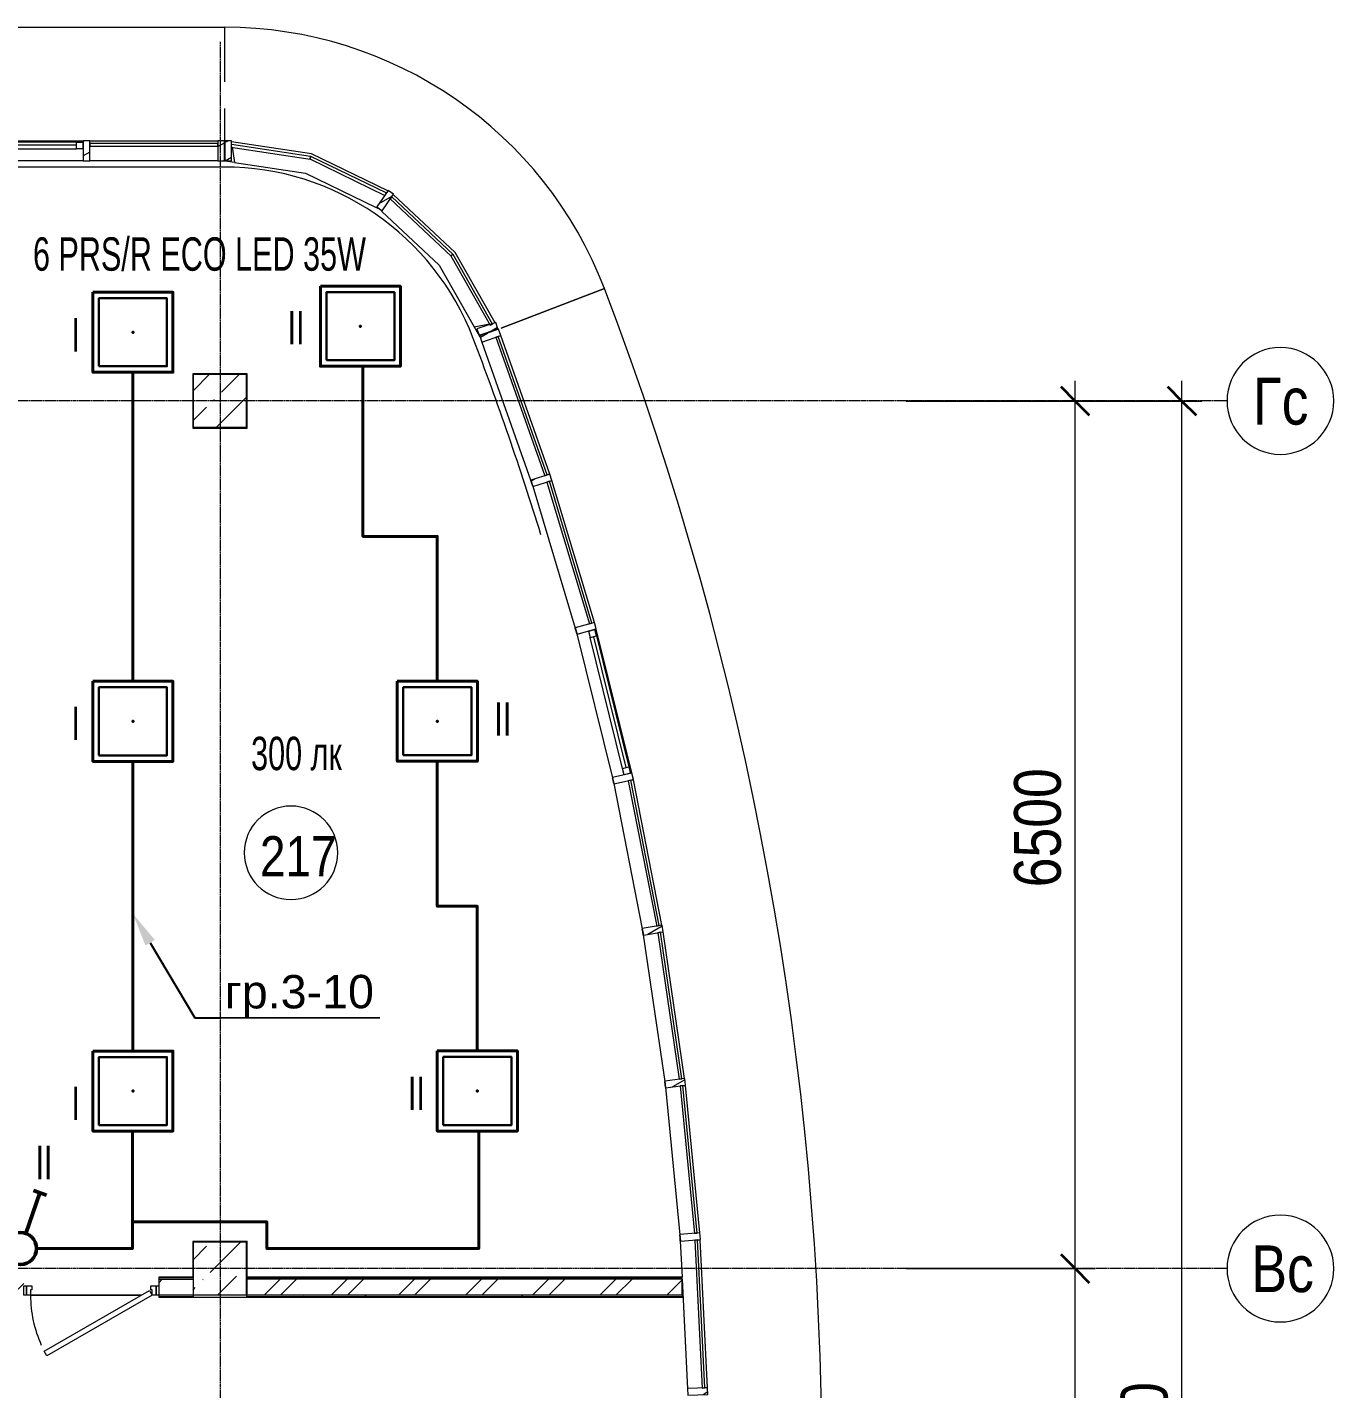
# Model space of a CAD drawing. Header units: metres. Extents: x 19799 to 227756, y -64119 to 286334.
# Drawn here: x 86018 to 95808, y -48186 to -37986 of the extents above; entities that cross this region are included whole.
import ezdxf
from ezdxf import colors
from ezdxf.entities.mleader import LeaderData, LeaderLine
from ezdxf.math import Vec2, Vec3

# ---------------------------------------------------------------- set-up
doc = ezdxf.new("R2010")
doc.units = ezdxf.units.M
doc.linetypes.add('ADSK_Линия сетки', pattern=[21, 12, -3, 3, -3])
for name, color, linetype, lineweight in [('A-ANNO-DIMS', 7, 'Continuous', 9), ('A-ANNO-DIMS-100', 7, 'Continuous', 9), ('A-AREA-IDEN', 7, 'Continuous', 9), ('A-DETL-MBND', 7, 'Continuous', 5), ('A-DOOR', 7, 'Continuous', 5), ('A-DOOR-FRAM', 7, 'Continuous', 13), ('A-FLOR', 7, 'Continuous', 5), ('A-GLAZ', 7, 'Continuous', 5), ('A-GLAZ-CURT', 7, 'Continuous', 5), ('A-GLAZ-CWMG', 7, 'Continuous', 5), ('A-WALL', 7, 'Continuous', 5), ('A-WALL-PATT', 7, 'Continuous', 18), ('nadpisi', 84, 'Continuous', 13), ('S-COLS', 7, 'Continuous', 5), ('S-GRID', 7, 'Continuous', 9), ('S-GRID-IDEN', 7, 'Continuous', 9), ('раб осв', 7, 'Continuous', 40), ('ЭЛ', 250, 'Continuous', 50), ('ЭЛ.освещ.', 150, 'Continuous', 50), ('ЭЛ.сети', 5, 'Continuous', 100)]:
    doc.layers.add(name, color=color, linetype=linetype, lineweight=lineweight)
doc.styles.add('Arial', font='ARIALN.TTF', dxfattribs={"width": 0.8, "height": 2.5})
doc.styles.add('GOST Common_I', font='ARIALN.TTF', dxfattribs={"height": 350})
doc.styles.add('GOST Common_I_1', font='ARIALN.TTF', dxfattribs={"height": 300})
doc.styles.add('ISOPEUR', font='ARIALN.TTF')
doc.dimstyles.new('ADSK_Основной_3_5', dxfattribs={"dimscale": 304.8, "dimtxt": 352.000249, "dimasz": 0.695866, "dimexe": 0.492126, "dimexo": 0.984252, "dimgap": 0, "dimtad": 1, "dimdec": 3, "dimrnd": 0.001, "dimdsep": 46, "dimtxsty": 'GOST Common_I', "dimblk1": 'OBLIQUE', "dimblk2": 'OBLIQUE', "dimsah": 1, "dimcen": 0.09, "dimdle": 0.492126, "dimazin": 0, "dimtfac": 1, "dimtdec": 4, "dimtix": 1, "dimtmove": 0, "dimatfit": 3, "dimfxl": 1, "dimtvp": 1, "dimtolj": 1, "dimtzin": 0, "dimarcsym": 2})
pattern_1 = [(45, (0, 0), (84.19025, 308.69666), [396.875, -79.375, 3.353, -76.022])]
pattern_2 = [(45, (0, 0), (-251.4472, 251.4472), []), (45, (0, 381), (-251.4472, 251.4472), [])]
pattern_3 = [(0, (0, 0), (812.8, 203.2), [33.528, -576.072, 33.528, -576.072, -3251.2]), (0, (0, 0), (812.8, 203.2), [-1219.2, 33.528, -1185.672, 33.528, -576.072, -1422.4]), (0, (0, 0), (812.8, 203.2), [-3048, 33.528, -372.872, 33.528, -982.472]), (120, (304.8, 101.6), (-582.37636, 602.30545), [33.528, -576.072, 33.528, -576.072, -3251.2]), (120, (304.8, 101.6), (-582.37636, 602.30545), [-1219.2, 33.528, -1185.672, 33.528, -576.072, -1422.4]), (120, (304.8, 101.6), (-582.37636, 602.30545), [-3048, 33.528, -372.872, 33.528, -982.472]), (240, (406.4, 508), (-230.42364, -805.50545), [33.528, -576.072, 33.528, -576.072, -3251.2]), (240, (406.4, 508), (-230.42364, -805.50545), [-1219.2, 33.528, -1185.672, 33.528, -576.072, -1422.4]), (240, (406.4, 508), (-230.42364, -805.50545), [-3048, 33.528, -372.872, 33.528, -982.472])]

# ---------------------------------------------------------------- blocks, each defined once
blk = doc.blocks.new('КДП АПК - КР_rvt-1-2 этаж')
at = {"layer": 'S-COLS', "lineweight": 5}
h = blk.add_hatch(dxfattribs=at)
h.set_pattern_fill('FP_137', color=256, style=0, pattern_type=2)
h.set_pattern_definition(pattern_1)
h.paths.add_polyline_path([(87641, -40346), (87663, -40346), (87663, -39946), (87263, -39946), (87263, -40346)], flags=0)
h = blk.add_hatch(dxfattribs=at)
h.set_pattern_fill('FP_137', color=256, style=0, pattern_type=2)
h.set_pattern_definition(pattern_1)
h.paths.add_polyline_path([(87641, -46846), (87663, -46846), (87663, -46446), (87263, -46446), (87263, -46846)], flags=0)
at = {"layer": 'A-FLOR', "lineweight": 5}
blk.add_line((87496, -38396), (67912, -38396), dxfattribs=at)
for centre, radius, start, end in [((87496, -40396), 2000, 20.9935, 90), ((67173, -48146), 23750, 17.1271, 20.8845)]:
    blk.add_arc(centre, radius, start, end, dxfattribs=at)
at = {"layer": 'S-COLS', "lineweight": 5}
for p, q in [((87663, -39946), (87263, -39946)), ((87263, -39946), (87263, -40346)), ((87663, -40346), (87663, -39946)), ((87263, -40346), (87663, -40346)), ((87663, -46446), (87263, -46446)), ((87263, -46446), (87263, -46846)), ((87663, -46846), (87663, -46446)), ((87263, -46846), (87663, -46846))]:
    blk.add_line(p, q, dxfattribs=at)
blk = doc.blocks.new('AC_Дверь_Однопольная_ДеревяннаяВнутренняя_ГОСТ6629-88 - ДГ 21-10-1263266-2 этаж')
at = {"layer": 'A-DOOR', "lineweight": 13}
for p, q in [((-455, 60), (333, 515)), ((333, 515), (353, 480)), ((353, 480), (-435, 25)), ((-435, 25), (-455, 60))]:
    blk.add_line(p, q, dxfattribs=at)
at = {"layer": 'A-DOOR', "lineweight": 18}
for p, q in [((-505, 60), (-485, 60)), ((-505, -10), (-505, 60)), ((-485, 60), (-485, -10)), ((485, 60), (505, 60)), ((485, -10), (485, 60)), ((505, 60), (505, -10)), ((-485, -10), (-505, -10)), ((505, -10), (485, -10))]:
    blk.add_line(p, q, dxfattribs=at)
at = {"layer": 'A-DOOR'}
blk.add_arc((-455, 60), 910, 0, 24.2635, dxfattribs=at)
at = {"layer": 'A-DOOR-FRAM'}
for p, q in [((-485, 60), (-455, 60)), ((-485, -10), (-485, 60)), ((-455, 60), (-455, 20)), ((-455, 20), (-445, 20)), ((-445, 20), (-445, -10)), ((445, 20), (455, 20)), ((445, -10), (445, 20)), ((455, 60), (485, 60)), ((455, 20), (455, 60)), ((485, 60), (485, -10)), ((-445, -10), (-485, -10)), ((485, -10), (445, -10))]:
    blk.add_line(p, q, dxfattribs=at)
blk = doc.blocks.new('Прямоугольный импост - 50 x 150мм 2-1634171-2 этаж')
at = {"layer": 'A-GLAZ-CWMG'}
h = blk.add_hatch(dxfattribs=at)
h.set_pattern_fill('FP_93', color=256, style=0, pattern_type=2)
h.set_pattern_definition([(218.626, (92335.21, -25302.51), (74.9081, -93.74847), [])])
h.paths.add_polyline_path([(-71, 112), (-49, -36), (1, -28), (-22, 120)], flags=0)
at = {"layer": 'A-GLAZ-CWMG', "lineweight": 18}
for p, q in [((-22, 120), (-71, 112)), ((-71, 112), (-49, -36)), ((1, -28), (-22, 120)), ((-49, -36), (1, -28))]:
    blk.add_line(p, q, dxfattribs=at)
blk = doc.blocks.new('Системная панель - С остеклением-1634172-2 этаж')
at = {"layer": 'A-GLAZ-CURT', "lineweight": 13}
for p, q in [((300, 10), (-300, 10)), ((-300, 10), (-300, -10)), ((300, -10), (300, 10)), ((-300, -10), (300, -10))]:
    blk.add_line(p, q, dxfattribs=at)
blk = doc.blocks.new('Прямоугольный импост - 50 x 150мм 3-1634173-2 этаж')
at = {"layer": 'A-GLAZ-CWMG'}
h = blk.add_hatch(dxfattribs=at)
h.set_pattern_fill('FP_94', color=256, style=0, pattern_type=2)
h.set_pattern_definition([(269.616, (-79238.61, 57931.76), (119.9973, -0.80424), [])])
h.paths.add_polyline_path([(-29, 120), (0, -27), (-49, -37), (-78, 110)], flags=0)
at = {"layer": 'A-GLAZ-CWMG', "lineweight": 18}
for p, q in [((-78, 110), (-29, 120)), ((-49, -37), (-78, 110)), ((-29, 120), (0, -27)), ((0, -27), (-49, -37))]:
    blk.add_line(p, q, dxfattribs=at)
blk = doc.blocks.new('Прямоугольный импост - 50 x 150мм-1635685-2 этаж')
at = {"layer": 'A-DETL-MBND'}
for p, q in [((88148, -38934), (87549, -38843)), ((87549, -38862), (87550, -38864)), ((87553, -38884), (87570, -38998)), ((87570, -38998), (88103, -39079))]:
    blk.add_line(p, q, dxfattribs=at)
blk = doc.blocks.new('Системная панель - С остеклением-1634116-2 этаж')
at = {"layer": 'A-GLAZ-CURT', "lineweight": 13}
for p, q in [((550, 10), (-550, 10)), ((-550, 10), (-550, -10)), ((550, -10), (550, 10)), ((-550, -10), (550, -10))]:
    blk.add_line(p, q, dxfattribs=at)
blk = doc.blocks.new('Системная панель - С остеклением-1634117-2 этаж')
at = {"layer": 'A-GLAZ-CURT', "lineweight": 13}
for p, q in [((555, 10), (-555, 10)), ((-555, 10), (-555, -10)), ((555, -10), (555, 10)), ((-555, -10), (555, -10))]:
    blk.add_line(p, q, dxfattribs=at)
blk = doc.blocks.new('M_Тент витража777 - M_Тент витража одинарное справо-2393011-2 этаж')
at = {"layer": 'A-GLAZ', "lineweight": 13}
for p, q in [((-505, 20), (-555, 20)), ((-555, 20), (-555, -30)), ((-555, -30), (-555, 20)), ((-505, -30), (-505, 20)), ((505, -30), (505, 20)), ((505, 20), (555, 20)), ((555, 20), (555, -30)), ((555, 20), (555, -30)), ((-555, -30), (-505, -30)), ((-505, -5), (505, -5)), ((555, -30), (505, -30))]:
    blk.add_line(p, q, dxfattribs=at)
at = {"layer": 'A-GLAZ'}
for p, q in [((-505, 20), (505, 20)), ((505, -30), (-505, -30))]:
    blk.add_line(p, q, dxfattribs=at)
blk = doc.blocks.new('Прямоугольный импост - 50 x 150мм-V79-2 этаж')
at = {"layer": 'A-GLAZ-CWMG'}
h = blk.add_hatch(dxfattribs=at)
h.set_pattern_fill('FP_99', color=256, style=0, pattern_type=2)
h.set_pattern_definition([(252.51, (-62177.94, 78930.66), (114.45233, -36.06472), [])])
h.paths.add_polyline_path([(25, 120), (25, -30), (-25, -30), (-25, 120)], flags=0)
at = {"layer": 'A-GLAZ-CWMG', "lineweight": 18}
for p, q in [((-25, -30), (-25, 120)), ((-25, 120), (25, 120)), ((25, 120), (25, -30)), ((25, -30), (-25, -30))]:
    blk.add_line(p, q, dxfattribs=at)
blk = doc.blocks.new('Прямоугольный импост - 50 x 150мм-V80-2 этаж')
at = {"layer": 'A-GLAZ-CWMG', "lineweight": 18}
for p, q in [((-25, -30), (-25, 120)), ((-25, 120), (25, 120)), ((25, 120), (25, -30)), ((25, -30), (-25, -30))]:
    blk.add_line(p, q, dxfattribs=at)
blk = doc.blocks.new('Прямоугольный импост - 50 x 150мм-V81-2 этаж')
at = {"layer": 'A-GLAZ-CWMG'}
h = blk.add_hatch(dxfattribs=at)
h.set_pattern_fill('FP_100', color=256, style=0, pattern_type=2)
h.set_pattern_definition([(258.07, (-67215.29, 72647.55), (117.4081, -24.80598), [])])
h.paths.add_polyline_path([(25, 120), (25, -30), (-25, -30), (-25, 120)], flags=0)
at = {"layer": 'A-GLAZ-CWMG', "lineweight": 18}
for p, q in [((-25, -30), (-25, 120)), ((-25, 120), (25, 120)), ((25, 120), (25, -30)), ((25, -30), (-25, -30))]:
    blk.add_line(p, q, dxfattribs=at)
blk = doc.blocks.new('Прямоугольный импост - 50 x 150мм-V85-2 этаж')
at = {"layer": 'A-GLAZ-CWMG'}
h = blk.add_hatch(dxfattribs=at)
h.set_pattern_fill('FP_104', color=256, style=0, pattern_type=2)
h.set_pattern_definition([(249.73, (-59436.69, 81881.62), (112.56846, -41.57334), [])])
h.paths.add_polyline_path([(25, 120), (25, -30), (-25, -30), (-25, 120)], flags=0)
at = {"layer": 'A-GLAZ-CWMG', "lineweight": 18}
for p, q in [((-25, -30), (-25, 120)), ((-25, 120), (25, 120)), ((25, 120), (25, -30)), ((25, -30), (-25, -30))]:
    blk.add_line(p, q, dxfattribs=at)
blk = doc.blocks.new('Прямоугольный импост - 50 x 150мм-V86-2 этаж')
at = {"layer": 'A-GLAZ-CWMG'}
h = blk.add_hatch(dxfattribs=at)
h.set_pattern_fill('FP_105', color=256, style=0, pattern_type=2)
h.set_pattern_definition([(246.95, (-56555.54, 84696.15), (110.41962, -46.98411), [])])
h.paths.add_polyline_path([(25, 120), (25, -30), (-25, -30), (-25, 120)], flags=0)
at = {"layer": 'A-GLAZ-CWMG', "lineweight": 18}
for p, q in [((-25, -30), (-25, 120)), ((-25, 120), (25, 120)), ((25, 120), (25, -30)), ((25, -30), (-25, -30))]:
    blk.add_line(p, q, dxfattribs=at)
blk = doc.blocks.new('Прямоугольный импост - 50 x 150мм-V88-2 этаж')
at = {"layer": 'A-GLAZ-CWMG'}
h = blk.add_hatch(dxfattribs=at)
h.set_pattern_fill('FP_107', color=256, style=0, pattern_type=2)
h.set_pattern_definition([(244.17, (-53541.27, 87367.63), (108.01089, -52.2843), [])])
h.paths.add_polyline_path([(25, 120), (25, -30), (-25, -30), (-25, 120)], flags=0)
at = {"layer": 'A-GLAZ-CWMG', "lineweight": 18}
for p, q in [((-25, -30), (-25, 120)), ((-25, 120), (25, 120)), ((25, 120), (25, -30)), ((25, -30), (-25, -30))]:
    blk.add_line(p, q, dxfattribs=at)
blk = doc.blocks.new('Прямоугольный импост - 50 x 150мм-V91-2 этаж')
at = {"layer": 'A-GLAZ-CWMG'}
h = blk.add_hatch(dxfattribs=at)
h.set_pattern_fill('FP_110', color=256, style=0, pattern_type=2)
h.set_pattern_definition([(241.39, (-50400.97, 89889.78), (105.34793, -57.46141), [])])
h.paths.add_polyline_path([(25, 120), (25, -30), (-25, -30), (-25, 120)], flags=0)
at = {"layer": 'A-GLAZ-CWMG', "lineweight": 18}
for p, q in [((-25, -30), (-25, 120)), ((-25, 120), (25, 120)), ((25, 120), (25, -30)), ((25, -30), (-25, -30))]:
    blk.add_line(p, q, dxfattribs=at)
blk = doc.blocks.new('Прямоугольный импост - 50 x 150мм-1634120-2 этаж')
at = {"layer": 'A-GLAZ-CWMG'}
h = blk.add_hatch(dxfattribs=at)
h.set_pattern_fill('FP_111', color=256, style=0, pattern_type=2)
h.set_pattern_definition([(280.522, (67804.3, 70974.81), (117.98218, 21.91357), [])])
h.paths.add_polyline_path([(-50, 120), (-50, -30), (0, -30), (0, 120)], flags=0)
at = {"layer": 'A-GLAZ-CWMG', "lineweight": 18}
for p, q in [((0, 120), (-50, 120)), ((-50, 120), (-50, -30)), ((0, -30), (0, 120)), ((-50, -30), (0, -30))]:
    blk.add_line(p, q, dxfattribs=at)
blk = doc.blocks.new('Прямоугольный импост - 50 x 150мм-V93-2 этаж')
at = {"layer": 'A-DETL-MBND'}
for p, q in [((90911, -47077), (90924, -47351)), ((91041, -47071), (91061, -47070)), ((91115, -48179), (91061, -47070)), ((90925, -47366), (90965, -48186)), ((91115, -48179), (91095, -48180))]:
    blk.add_line(p, q, dxfattribs=at)
blk = doc.blocks.new('Прямоугольный импост - 50 x 150мм-V92-2 этаж')
at = {"layer": 'A-DETL-MBND'}
for p, q in [((90908, -50538), (90800, -51643)), ((90950, -51658), (91057, -50553)), ((91037, -50551), (91057, -50553)), ((90950, -51658), (90930, -51656))]:
    blk.add_line(p, q, dxfattribs=at)
blk = doc.blocks.new('Прямоугольный импост - 50 x 150мм-V94-2 этаж')
at = {"layer": 'A-DETL-MBND'}
for p, q in [((90403, -53962), (90136, -55040)), ((90282, -55076), (90548, -53998)), ((90520, -53991), (90548, -53998)), ((90282, -55076), (90253, -55069))]:
    blk.add_line(p, q, dxfattribs=at)
blk = doc.blocks.new('Прямоугольный импост - 50 x 150мм-1635695-2 этаж')
at = {"layer": 'A-DETL-MBND'}
for p, q in [((89425, -40346), (89792, -41383)), ((89933, -41333), (89566, -40296)), ((89933, -41333), (89914, -41339))]:
    blk.add_line(p, q, dxfattribs=at)
blk = doc.blocks.new('Системная панель - С остеклением-1634174-2 этаж')
at = {"layer": 'A-GLAZ-CURT', "lineweight": 13}
for p, q in [((313, 10), (-313, 10)), ((-313, 10), (-313, -10)), ((313, -10), (313, 10)), ((-313, -10), (313, -10))]:
    blk.add_line(p, q, dxfattribs=at)
blk = doc.blocks.new('Прямоугольный импост - 50 x 150мм-1635686-2 этаж')
at = {"layer": 'A-DETL-MBND'}
for p, q in [((89224, -39674), (88760, -39240)), ((88677, -39360), (88674, -39365)), ((88674, -39365), (89105, -39768))]:
    blk.add_line(p, q, dxfattribs=at)
blk = doc.blocks.new('Прямоугольный импост - 50 x 150мм-1635687-2 этаж')
at = {"layer": 'A-DETL-MBND'}
for p, q in [((88719, -39211), (88148, -38934)), ((88103, -39079), (88633, -39336)), ((88633, -39336), (88636, -39332))]:
    blk.add_line(p, q, dxfattribs=at)
blk = doc.blocks.new('Системная панель - С остеклением-1634175-2 этаж')
at = {"layer": 'A-GLAZ-CURT', "lineweight": 13}
for p, q in [((300, 10), (-300, 10)), ((-300, 10), (-300, -10)), ((300, -10), (300, 10)), ((-300, -10), (300, -10))]:
    blk.add_line(p, q, dxfattribs=at)
blk = doc.blocks.new('Прямоугольный импост - 50 x 150мм-1635688-2 этаж')
at = {"layer": 'A-DETL-MBND'}
for p, q in [((89523, -40200), (89224, -39674)), ((89105, -39768), (89367, -40229)), ((89367, -40229), (89482, -40209)), ((89503, -40206), (89508, -40205))]:
    blk.add_line(p, q, dxfattribs=at)
blk = doc.blocks.new('Прямоугольный импост - 50 x 150мм-V96-2 этаж')
at = {"layer": 'A-GLAZ-CWMG'}
h = blk.add_hatch(dxfattribs=at)
h.set_pattern_fill('FP_113', color=256, style=0, pattern_type=2)
h.set_pattern_definition([(295.495, (-95348.73, 17918.47), (108.31474, 51.65188), [])])
h.paths.add_polyline_path([(25, 120), (25, -30), (-25, -30), (-25, 120), (17, 120)], flags=0)
at = {"layer": 'A-GLAZ-CWMG', "lineweight": 18}
for p, q in [((-25, -30), (-25, 120)), ((-25, 120), (25, 120)), ((25, 120), (25, -30)), ((25, -30), (-25, -30))]:
    blk.add_line(p, q, dxfattribs=at)
blk = doc.blocks.new('Системная панель - С остеклением-1634304-2 этаж')
at = {"layer": 'A-GLAZ-CURT', "lineweight": 13}
for p, q in [((479, 10), (-479, 10)), ((-479, 10), (-479, -10)), ((479, -10), (479, 10)), ((-479, -10), (479, -10))]:
    blk.add_line(p, q, dxfattribs=at)
blk = doc.blocks.new('M_Тент витража777 - M_Тент витража одинарное справо-2658546-2 этаж')
at = {"layer": 'A-GLAZ', "lineweight": 13}
for p, q in [((-575, -20), (-575, 30)), ((-575, 30), (-525, 30)), ((-575, 30), (-575, -20)), ((-525, 30), (-525, -20)), ((-525, 4.6), (525, 4.6)), ((525, 30), (525, -20)), ((575, 30), (525, 30)), ((575, -20), (575, 30)), ((575, -20), (575, 30)), ((-525, -20), (-575, -20)), ((525, -20), (575, -20))]:
    blk.add_line(p, q, dxfattribs=at)
at = {"layer": 'A-GLAZ'}
for p, q in [((525, 30), (-525, 30)), ((-525, -20), (525, -20))]:
    blk.add_line(p, q, dxfattribs=at)
blk = doc.blocks.new('Прямоугольный импост - 50 x 150мм-V107-2 этаж')
at = {"layer": 'A-GLAZ-CWMG'}
h = blk.add_hatch(dxfattribs=at)
h.set_pattern_fill('FP_128', color=256, style=0, pattern_type=2)
h.set_pattern_definition([(150, (86462.65, 38865.64), (-60, -103.92305), [])])
h.paths.add_polyline_path([(25, -120), (-25, -120), (-25, 30), (25, 30)], flags=0)
at = {"layer": 'A-GLAZ-CWMG', "lineweight": 18}
for p, q in [((-25, 30), (25, 30)), ((-25, -120), (-25, 30)), ((25, 30), (25, -120)), ((25, -120), (-25, -120))]:
    blk.add_line(p, q, dxfattribs=at)
blk = doc.blocks.new('Прямоугольный импост - 50 x 150мм-1633940-2 этаж')
at = {"layer": 'A-GLAZ-CWMG'}
h = blk.add_hatch(dxfattribs=at)
h.set_pattern_fill('FP_129', color=256, style=0, pattern_type=2)
h.set_pattern_definition([(30, (-87495.54, 38865.64), (-60, 103.92305), [])])
h.paths.add_polyline_path([(0, -120), (0, 30), (-50, 30), (-50, -120)], flags=0)
at = {"layer": 'A-GLAZ-CWMG', "lineweight": 18}
for p, q in [((-50, 30), (-50, -120)), ((0, 30), (-50, 30)), ((0, -120), (0, 30)), ((-50, -120), (0, -120))]:
    blk.add_line(p, q, dxfattribs=at)
blk = doc.blocks.new('Прямоугольный импост - 50 x 150мм-1006687-2 этаж')
at = {"layer": 'A-DETL-MBND'}
for p, q in [((86488, -38836), (87446, -38836)), ((87446, -38986), (86488, -38986))]:
    blk.add_line(p, q, dxfattribs=at)
blk = doc.blocks.new('Прямоугольный импост - 50 x 150мм-V108-2 этаж')
at = {"layer": 'A-DETL-MBND'}
for p, q in [((74488, -38836), (75638, -38836)), ((75638, -38986), (74488, -38986))]:
    blk.add_line(p, q, dxfattribs=at)
blk = doc.blocks.new('Ось сетки - D8-1256827-2 этаж')
at = {"layer": 'S-GRID-IDEN'}
for start, end in [(360, 180), (180, 360)]:
    blk.add_arc((0, 0), 4, start, end, dxfattribs=at)
blk = doc.blocks.new('DIMBLOCK11-2 этаж')
at = {"layer": 'A-ANNO-DIMS-100', "lineweight": 35, "transparency": 16777216}
for p, q in [((94670, -40786), (94564, -40680)), ((94670, -40786), (94776, -40892)), ((94670, -56786), (94564, -56680)), ((94670, -56786), (94776, -56892))]:
    blk.add_line(p, q, dxfattribs=at)
at = {"layer": 'A-ANNO-DIMS-100', "transparency": 16777216}
for p, q in [((94670, -56936), (94670, -40636)), ((92604, -40786), (94820, -40786)), ((94670, -40786), (92604, -40786)), ((92604, -56786), (94820, -56786)), ((94670, -56786), (92604, -56786))]:
    blk.add_line(p, q, dxfattribs=at)
at = {"layer": 'A-ANNO-DIMS-100', "color": 0, "transparency": 16777216, "insert": (94212, -49251), "char_height": 350, "width": 1116.86, "attachment_point": 1, "rotation": 90, "line_spacing_factor": 1.022761, "style": 'GOST Common_I'}
blk.add_mtext('16000', dxfattribs=at)
blk = doc.blocks.new('_Oblique')
at = {"color": 0, "linetype": 'ByBlock', "lineweight": -2}
blk.add_line((-0.5, -0.5), (0.5, 0.5), dxfattribs=at)
blk = doc.blocks.new('DIMBLOCK13-2 этаж')
at = {"layer": 'A-ANNO-DIMS-100', "lineweight": 35, "transparency": 16777216}
for p, q in [((93870, -47286), (93764, -47180)), ((93870, -47286), (93976, -47392)), ((93870, -50286), (93764, -50180)), ((93870, -50286), (93976, -50392))]:
    blk.add_line(p, q, dxfattribs=at)
at = {"layer": 'A-ANNO-DIMS-100', "transparency": 16777216}
for p, q in [((92604, -47286), (94020, -47286)), ((93870, -47286), (92604, -47286)), ((93870, -50286), (93870, -47286)), ((92604, -50286), (94020, -50286)), ((93870, -50286), (92604, -50286))]:
    blk.add_line(p, q, dxfattribs=at)
at = {"layer": 'A-ANNO-DIMS-100', "color": 0, "transparency": 16777216, "insert": (93412, -49179), "char_height": 350, "width": 945.03, "attachment_point": 1, "rotation": 90, "line_spacing_factor": 1.022761, "style": 'GOST Common_I'}
blk.add_mtext('3000', dxfattribs=at)
blk = doc.blocks.new('DIMBLOCK14-2 этаж')
at = {"layer": 'A-ANNO-DIMS-100', "lineweight": 35, "transparency": 16777216}
for p, q in [((93870, -40786), (93764, -40680)), ((93870, -40786), (93976, -40892)), ((93870, -47286), (93764, -47180)), ((93870, -47286), (93976, -47392))]:
    blk.add_line(p, q, dxfattribs=at)
at = {"layer": 'A-ANNO-DIMS-100', "transparency": 16777216}
for p, q in [((93870, -47286), (93870, -40636)), ((92604, -40786), (94020, -40786)), ((93870, -40786), (92604, -40786)), ((92604, -47286), (94020, -47286)), ((93870, -47286), (92604, -47286))]:
    blk.add_line(p, q, dxfattribs=at)
at = {"layer": 'A-ANNO-DIMS-100', "color": 0, "transparency": 16777216, "insert": (93412, -44429), "char_height": 350, "width": 945.03, "attachment_point": 1, "rotation": 90, "line_spacing_factor": 1.022761, "style": 'GOST Common_I'}
blk.add_mtext('6500', dxfattribs=at)
blk = doc.blocks.new('выкл. 2 клав. скрыт.')
at = {"layer": 'ЭЛ.освещ.', "color": 0, "ltscale": 100}
for p, q in [((2902361, 2044099), (2902327, 2044197)), ((2902039, 2044042), (2902344, 2044148)), ((2902039, 2043963), (2902344, 2043857)), ((2902361, 2043907), (2902327, 2043809))]:
    blk.add_line(p, q, dxfattribs=at)
blk.add_circle((2901926, 2044002), 120, dxfattribs=at)
blk = doc.blocks.new('ARS.R UNI LED')
at = {"color": 5, "lineweight": 30, "ltscale": 100}
blk.add_lwpolyline([(2913223, 2072749), (2913733, 2072749), (2913733, 2073259), (2913223, 2073259)], close=True, dxfattribs=at)
at = {"color": 0, "lineweight": 40, "ltscale": 100}
blk.add_point((2913478, 2073004), dxfattribs=at)
at = {"layer": 'ЭЛ', "color": 5, "lineweight": 40, "ltscale": 10}
blk.add_lwpolyline([(2913178, 2073304), (2913778, 2073304), (2913778, 2072704), (2913178, 2072704)], close=True, dxfattribs=at)
blk = doc.blocks.new('ПСС_Марка_помещения - Имя_2_5мм-224473-2 этаж')
at = {"layer": 'A-AREA-IDEN'}
for start, end in [(360, 180), (180, 360)]:
    blk.add_arc((-0.07, 0.04), 3.5, start, end, dxfattribs=at)

msp = doc.modelspace()

# ---------------------------------------------------------------- hatches: boundary and pattern name
at = {"layer": 'A-WALL-PATT', "lineweight": 5}
h = msp.add_hatch(dxfattribs=at)
h.set_pattern_fill('FP_40', color=256, style=0, pattern_type=2)
h.set_pattern_definition(pattern_3)
h.paths.add_polyline_path([(87665.6532, -40988.6443), (87665.6532, -40985.6443), (87262.6532, -40985.6443), (87262.6532, -40988.6443)], flags=0)
h = msp.add_hatch(dxfattribs=at)
h.set_pattern_fill('FP_40', color=256, style=0, pattern_type=2)
h.set_pattern_definition(pattern_3)
h.paths.add_polyline_path([(87259.6532, -47353.6443), (87262.6532, -47353.6443), (87262.6532, -47085.6443), (87259.6532, -47085.6443), (87259.6532, -47350.6443)], flags=0)
h = msp.add_hatch(dxfattribs=at)
h.set_pattern_fill('FP_40', color=256, style=0, pattern_type=2)
h.set_pattern_definition(pattern_3)
h.paths.add_polyline_path([(87665.6532, -47350.6443), (87665.6532, -47082.6443), (87662.6532, -47082.6443), (87662.6532, -47350.6443)], flags=0)
h = msp.add_hatch(dxfattribs=at)
h.set_pattern_fill('FP_1', color=256, style=0, pattern_type=2)
h.set_pattern_definition(pattern_2)
h.paths.add_polyline_path([(85582.0137, -47485.6443), (85992.6532, -47485.6443), (85992.6532, -47365.6443), (84262.6532, -47365.6443), (84262.6532, -47485.6443), (84552.3072, -47485.6443)], flags=0)
h.paths.add_polyline_path([(87262.6532, -47485.6443), (87262.6532, -47365.6443), (87002.6532, -47365.6443), (87002.6532, -47485.6443)], flags=0)
h = msp.add_hatch(dxfattribs=at)
h.set_pattern_fill('FP_40', color=256, style=0, pattern_type=2)
h.set_pattern_definition(pattern_3)
h.paths.add_polyline_path([(87262.6532, -47365.6443), (87262.6532, -47353.6443), (87002.6532, -47353.6443), (87002.6532, -47365.6443), (87259.6532, -47365.6443)], flags=0)
h.paths.add_polyline_path([(85582.0137, -47365.6443), (85992.6532, -47365.6443), (85992.6532, -47353.6443), (84722.6532, -47353.6443), (84722.6532, -47365.6443)], flags=0)
h = msp.add_hatch(dxfattribs=at)
h.set_pattern_fill('FP_40', color=256, style=0, pattern_type=2)
h.set_pattern_definition(pattern_3)
h.paths.add_polyline_path([(87662.6532, -47365.6443), (90925.158, -47365.6443), (90925.158, -47353.6443), (87662.6532, -47353.6443)], flags=0)
h = msp.add_hatch(dxfattribs=at)
h.set_pattern_fill('FP_1', color=256, style=0, pattern_type=2)
h.set_pattern_definition(pattern_2)
h.paths.add_polyline_path([(90730.5462, -47485.6443), (90925.158, -47485.6443), (90925.158, -47365.6443), (87662.6532, -47365.6443), (87662.6532, -47485.6443), (88671.1332, -47485.6443)], flags=0)
h = msp.add_hatch(dxfattribs=at)
h.set_pattern_fill('FP_40', color=256, style=0, pattern_type=2)
h.set_pattern_definition(pattern_3)
h.paths.add_polyline_path([(90930.9836, -47497.6443), (90930.9836, -47485.6443), (87662.6663, -47485.6443), (87662.6663, -47497.6443), (90730.5462, -47497.6443)], flags=0)
h = msp.add_hatch(dxfattribs=at)
h.set_pattern_fill('FP_40', color=256, style=0, pattern_type=2)
h.set_pattern_definition(pattern_3)
h.paths.add_polyline_path([(87662.6663, -47500.6443), (90930.9836, -47500.6443), (90930.9836, -47497.6443), (87662.6663, -47497.6443)], flags=0)

# ---------------------------------------------------------------- linework, layer by layer
at = {"layer": 'A-DETL-MBND'}
for p, q in [((67840.3603, -37985.6443), (87495.5434, -37985.6443)), ((87495.5434, -37985.6443), (87495.5434, -38395.6443)), ((87495.5434, -38595.6443), (87495.5434, -38835.6677)), ((87499.276, -38885.6476), (87495.5434, -38885.6443)), ((89568.3034, -40240.4837), (90343.4555, -39943.9042)), ((90343.4556, -39943.9042), (89568.3034, -40240.4837))]:
    msp.add_line(p, q, dxfattribs=at)
for centre, radius, start, end in [((87495.5434, -41035.6443), 3050, 20.9742033, 90), ((87495.5434, -41035.6443), 2150, 88.46081305, 88.56683165), ((67173.1377, -48785.6443), 24800, 339.11326035, 20.88673965)]:
    msp.add_arc(centre, radius, start, end, dxfattribs=at)
at = {"layer": 'A-FLOR', "lineweight": 18}
for p, q in [((87569.9597, -38998.3304), (87486.491, -38985.6677)), ((88656.0444, -39347.4461), (88633.2941, -39336.4095)), ((88674.4978, -39364.7337), (88656.0444, -39347.4461)), ((89411.9549, -40308.4256), (89366.5406, -40228.5324)), ((89799.2055, -41403.3518), (89791.8467, -41382.5453)), ((89805.5401, -41424.4927), (89799.2055, -41403.3518)), ((90130.6226, -42509.4118), (90124.2828, -42488.2535)), ((90135.9288, -42530.8526), (90130.6226, -42509.4118)), ((90408.0089, -43630.2618), (90402.7027, -43608.8209)), ((90412.2689, -43651.9347), (90408.0089, -43630.2618)), ((90630.7062, -44763.2462), (90626.4462, -44741.5733)), ((90633.9101, -44785.1003), (90630.7062, -44763.2462)), ((90798.1905, -45905.6983), (90794.9867, -45883.8443)), ((90800.3306, -45927.6821), (90798.1905, -45905.6983)), ((90910.0674, -47054.9291), (90907.9273, -47032.9454)), ((90911.1388, -47076.9908), (90910.0674, -47054.9291)), ((86042.6532, -47485.6443), (86872.6532, -47485.6443)), ((86872.6532, -47485.6443), (86042.6532, -47485.6443))]:
    msp.add_line(p, q, dxfattribs=at)
at = {"layer": 'A-WALL', "lineweight": 18}
for p, q in [((87665.6532, -40582.6443), (87259.6532, -40582.6443)), ((87259.6532, -40582.6443), (87259.6532, -40988.6443)), ((87262.6532, -40585.6443), (87662.6532, -40585.6443)), ((87262.6532, -40985.6443), (87262.6532, -40585.6443)), ((87662.6532, -40585.6443), (87662.6532, -40985.6443)), ((87665.6532, -40988.6443), (87665.6532, -40582.6443)), ((87259.6532, -40988.6443), (87665.6532, -40988.6443)), ((87662.6532, -40985.6443), (87262.6532, -40985.6443)), ((87665.6532, -47082.6443), (87259.6532, -47082.6443)), ((87259.6532, -47082.6443), (87259.6532, -47350.6443)), ((87262.6532, -47085.6443), (87662.6532, -47085.6443)), ((87262.6532, -47485.6443), (87262.6532, -47085.6443)), ((87662.6532, -47085.6443), (87662.6532, -47485.6443)), ((87665.6532, -47350.6443), (87665.6532, -47082.6443)), ((87002.6532, -47350.6443), (87002.6532, -47415.6443)), ((87259.6532, -47350.6443), (87002.6532, -47350.6443)), ((90925.158, -47350.6443), (87665.6532, -47350.6443)), ((90925.158, -47485.6443), (90925.158, -47350.6443)), ((87002.6532, -47485.6443), (87002.6532, -47500.6443)), ((87002.6532, -47500.6443), (90930.9836, -47500.6443)), ((87262.6663, -47500.6443), (87262.6663, -47485.6443)), ((87662.6663, -47485.6443), (87262.6663, -47485.6443)), ((87662.6663, -47500.6443), (87662.6663, -47485.6443)), ((90930.9836, -47485.6443), (90925.158, -47485.6443)), ((90930.9836, -47500.6443), (90930.9836, -47485.6443))]:
    msp.add_line(p, q, dxfattribs=at)
at = {"layer": 'A-WALL'}
for p, q in [((87002.6532, -47353.6443), (87262.6532, -47353.6443)), ((87002.6532, -47365.6443), (87262.6532, -47365.6443)), ((87662.6532, -47353.6443), (90925.158, -47353.6443)), ((90925.158, -47365.6443), (87662.6532, -47365.6443)), ((87262.6663, -47485.6443), (87002.6532, -47485.6443)), ((87262.6663, -47497.6443), (87002.6532, -47497.6443)), ((90925.158, -47485.6443), (87662.6663, -47485.6443)), ((90930.9836, -47497.6443), (87662.6663, -47497.6443))]:
    msp.add_line(p, q, dxfattribs=at)
at = {"layer": 'S-GRID', "linetype": 'ADSK_Линия сетки'}
for p, q in [((87462.6532, -38095.4453), (87462.6532, -63301.3643)), ((95007.6236, -40785.6443), (31950.4397, -40785.6443)), ((95007.6236, -47285.6443), (30597.8704, -47285.6443))]:
    msp.add_line(p, q, dxfattribs=at)
at = {"layer": 'раб осв', "color": 0, "lineweight": 40}
for points in [[(86808.9937, -42886.2025), (86808.9937, -40571.2025)], [(88532.5366, -40526.3371), (88532.5366, -41800.6469), (88790.2012, -41800.6469), (89090.2049, -41800.6469), (89090.2049, -42885.6469)], [(86808.9937, -45656.2025), (86808.9937, -43486.2025)], [(89090.2049, -43485.6469), (89090.2049, -44570.6469), (89090.2049, -44570.6469), (89390.2085, -44570.6469), (89390.2085, -45655.6469)], [(86087.6532, -47135.6443), (86805.8899, -47135.6443), (86805.8899, -47135.6443), (86805.8899, -46935.6443), (86806.287, -46935.6443), (86805.8424, -46255.6443), (86806.287, -46935.6443), (87813.096, -46935.6443), (87813.096, -47135.6443), (89400.6338, -47135.6443), (89400.6338, -46255.6469)]]:
    msp.add_lwpolyline(points, dxfattribs=at)

# ---------------------------------------------------------------- block references
at = {"lineweight": 5}
msp.add_blockref('КДП АПК - КР_rvt-1-2 этаж', (-3, -637), dxfattribs=at)
at = {"layer": 'A-AREA-IDEN', "color": 18, "true_color": 0x000000, "xscale": 99.99999999999993, "yscale": 99.99999999999993, "zscale": 99.99999999999993}
msp.add_blockref('ПСС_Марка_помещения - Имя_2_5мм-224473-2 этаж', (88001.215, -44174.5009), dxfattribs=at)
at = {"layer": 'A-DOOR', "color": 8, "true_color": 0x7f7f7f, "rotation": 180}
msp.add_blockref('AC_Дверь_Однопольная_ДеревяннаяВнутренняя_ГОСТ6629-88 - ДГ 21-10-1263266-2 этаж', (86497.6532, -47425.6443), dxfattribs=at)
at = {"layer": 'A-GLAZ'}
for name, p, rotation in [('M_Тент витража777 - M_Тент витража одинарное справо-2658546-2 этаж', (85862.6532, -38865.6443), 180), ('M_Тент витража777 - M_Тент витража одинарное справо-2393011-2 этаж', (90385.8243, -43041.0034), 283.9001901249777)]:
    msp.add_blockref(name, p, dxfattribs=dict(at, rotation=rotation))
at = {"layer": 'A-GLAZ-CURT'}
for name, p, rotation in [('Системная панель - С остеклением-1634304-2 этаж', (86966.5983, -38865.6443), 180), ('Системная панель - С остеклением-1634172-2 этаж', (87842.3381, -38918.2552), 351.3736482941128), ('Системная панель - С остеклением-1634174-2 этаж', (88420.7286, -39099.888), 334.1209448823379), ('Системная панель - С остеклением-1634174-2 этаж', (88971.4648, -39478.4751), 316.8682414705638), ('Системная панель - С остеклением-1634175-2 этаж', (89348.1079, -39953.2307), 299.6155380587877), ('Системная панель - С остеклением-1634116-2 этаж', (89721.6165, -40824.016), 289.4775356465836), ('Системная панель - С остеклением-1634117-2 этаж', (90079.8844, -41921.9229), 286.6801901249785), ('Системная панель - С остеклением-1634117-2 этаж', (90637.1274, -44173.6054), 281.1201901249791), ('Системная панель - С остеклением-1634117-2 этаж', (90833.2024, -45317.0629), 278.3401901249783), ('Системная панель - С остеклением-1634117-2 этаж', (90973.5876, -46468.6845), 275.5601901249785), ('Системная панель - С остеклением-1634117-2 этаж', (91057.9527, -47625.7597), 272.7801901249787)]:
    msp.add_blockref(name, p, dxfattribs=dict(at, rotation=rotation))
at = {"layer": 'A-GLAZ-CWMG'}
for name, p in [('Прямоугольный импост - 50 x 150мм-V108-2 этаж', (10800, 0)), ('Прямоугольный импост - 50 x 150мм-1006687-2 этаж', (0, 0)), ('Прямоугольный импост - 50 x 150мм-1633940-2 этаж', (87495.5434, -38865.6443)), ('Прямоугольный импост - 50 x 150мм-1635685-2 этаж', (0, 0)), ('Прямоугольный импост - 50 x 150мм-1635687-2 этаж', (0, 0)), ('Прямоугольный импост - 50 x 150мм-1635686-2 этаж', (0, 0)), ('Прямоугольный импост - 50 x 150мм-1635688-2 этаж', (0, 0)), ('Прямоугольный импост - 50 x 150мм-1635695-2 этаж', (0, 0)), ('Прямоугольный импост - 50 x 150мм-V93-2 этаж', (0, 0))]:
    msp.add_blockref(name, p, dxfattribs=at)
at = {"layer": 'A-GLAZ-CWMG', "extrusion": (0, 0, -1)}
msp.add_blockref('Прямоугольный импост - 50 x 150мм-V107-2 этаж', (-86462.6532, -38865.6443), dxfattribs=at)
at = {"layer": 'A-GLAZ-CWMG'}
for name, p, rotation in [('Прямоугольный импост - 50 x 150мм 2-1634171-2 этаж', (87495.5434, -38865.6443), 171.3736482941128), ('Прямоугольный импост - 50 x 150мм-1634120-2 этаж', (89521.5596, -40258.3682), 109.4775356465836), ('Прямоугольный импост - 50 x 150мм-V92-2 этаж', (-13467.4961, -29053.4955), 22.23999999999948), ('Прямоугольный импост - 50 x 150мм-V94-2 этаж', (-14999.9147, -36959.4455), 27.79999999999956), ('Прямоугольный импост - 50 x 150мм-V92-2 этаж', (-11176.2948, -21333.2138), 16.68000000000047), ('Прямоугольный импост - 50 x 150мм-V92-2 этаж', (-9752.614, -17565.4867), 13.89999999999917), ('Прямоугольный импост - 50 x 150мм-V92-2 этаж', (-8147.8697, -13871.2439), 11.11999999999959)]:
    msp.add_blockref(name, p, dxfattribs=dict(at, rotation=rotation))
at = {"layer": 'A-GLAZ-CWMG', "extrusion": (0, 0, -1)}
for name, p, rotation in [('Прямоугольный импост - 50 x 150мм-V96-2 этаж', (-88724.8137, -39247.4065), 214.5054068235495), ('Прямоугольный импост - 50 x 150мм 3-1634173-2 этаж', (-89521.5596, -40258.3682), 240.3844619412123), ('Прямоугольный импост - 50 x 150мм-V81-2 этаж', (-89913.3373, -41366.0944), 251.9298098750218), ('Прямоугольный импост - 50 x 150мм-V80-2 этаж', (-90246.4315, -42477.7513), 254.7098098750219), ('Прямоугольный импост - 50 x 150мм-V79-2 этаж', (-90525.2171, -43604.2555), 257.489809875022), ('Прямоугольный импост - 50 x 150мм-V85-2 этаж', (-90749.0378, -44742.9552), 260.2698098750218), ('Прямоугольный импост - 50 x 150мм-V86-2 этаж', (-90917.3669, -45891.1705), 263.049809875022), ('Прямоугольный импост - 50 x 150мм-V88-2 этаж', (-91029.8082, -47046.1986), 265.8298098750219), ('Прямоугольный импост - 50 x 150мм-V91-2 этаж', (-91086.0971, -48205.3208), 268.609809875022)]:
    msp.add_blockref(name, p, dxfattribs=dict(at, rotation=rotation))
at = {"layer": 'S-GRID-IDEN', "xscale": 99.99999999999993, "yscale": 99.99999999999993, "zscale": 99.99999999999993, "rotation": 89.9999999999998}
for p in [(95407.6236, -40785.6443), (95407.6236, -47285.6443)]:
    msp.add_blockref('Ось сетки - D8-1256827-2 этаж', p, dxfattribs=at)
at = {"layer": 'раб осв', "color": 0, "lineweight": 40, "ltscale": 100}
for p in [(-2826668.7096, -2113274.7515), (-2824963.4795, -2113229.8861, -1000), (-2826668.7114, -2116189.7515), (-2824387.5002, -2116189.196), (-2826668.7114, -2118959.7515), (-2824087.4966, -2118959.196)]:
    msp.add_blockref('ARS.R UNI LED', p, dxfattribs=at)
at = {"layer": 'раб осв', "color": 0, "lineweight": 40, "ltscale": 100, "xscale": -1, "rotation": 270}
msp.add_blockref('выкл. 2 клав. скрыт.', (-1958034.7536, -2949061.7409), dxfattribs=at)

# ---------------------------------------------------------------- texts
at = {"layer": 'A-AREA-IDEN', "color": 18, "true_color": 0x000000, "insert": (87761.5307, -44046.041), "char_height": 300, "width": 577.215, "attachment_point": 1, "style": 'GOST Common_I_1'}
msp.add_mtext('217', dxfattribs=at)
at = {"layer": 'nadpisi', "color": 7, "char_height": 250, "style": 'Arial'}
for s, insert, width, attachment_point in [('6 PRS/R ECO LED 35W ', (87308.2394, -39686.5212), 4663.462797, 5), ('I', (86348.7267, -40165.3084), 130.841471, 1), ('II', (87968.8885, -40110.6202), 130.841471, 1), ('II', (89517.6875, -43042.6253), 130.841471, 1), ('I', (86348.7267, -43074.8611), 130.841471, 1), ('300 лк', (87695.2523, -43301.4846), 1402.065175, 1), ('II', (88870.2193, -45847.5732), 130.841471, 1), ('I', (86348.7267, -45923.6394), 130.841471, 1), ('II', (86079.5794, -46366.0303), 130.841471, 1)]:
    msp.add_mtext(s, dxfattribs=dict(at, insert=insert, width=width, attachment_point=attachment_point))
at = {"layer": 'S-GRID-IDEN', "char_height": 350, "attachment_point": 1, "style": 'GOST Common_I'}
for s, insert, width in [('Гс', (95203.3812, -40612.4041), 461.772), ('Вс', (95190.1812, -47112.4041), 493.8395)]:
    msp.add_mtext(s, dxfattribs=dict(at, insert=insert, width=width))

# ---------------------------------------------------------------- dimensions: what is measured, and where the dimension line sits
at = {"layer": 'A-ANNO-DIMS'}
for base, p1, p2, override, picture, middle in [((94669.8531, -40785.6443), (92304.4433, -56785.6443), (92304.4433, -40785.6443), {"dimpost": '<>', "dimfxl": 16000}, 'DIMBLOCK11-2 этаж', (94494.8531, -48785.6443)), ((93869.8531, -40785.6443), (92304.4433, -47285.6443), (92304.4433, -40785.6443), {"dimpost": '<>', "dimfxl": 6500}, 'DIMBLOCK14-2 этаж', (93694.8531, -44035.6443)), ((93869.8531, -47285.6443), (92304.4433, -50285.6443), (92304.4433, -47285.6443), {"dimpost": '<>', "dimfxl": 3000}, 'DIMBLOCK13-2 этаж', (93694.8531, -48785.6443))]:
    dim = msp.add_linear_dim(base=base, p1=p1, p2=p2, angle=90, dimstyle='ADSK_Основной_3_5', override=override, dxfattribs=at)
    dim.commit()
    dim.dimension.update_dxf_attribs({"geometry": picture, "text_midpoint": middle})

# ---------------------------------------------------------------- next in the draw order: leaders
at = {"layer": 'ЭЛ.сети', "color": 0, "lineweight": 5}
ml = msp.add_multileader_mtext('Standard', dxfattribs=at)
ml.set_content('{\\fArial|b0|i0|c204|p34;гр.3-10}', style='ISOPEUR')
ml.set_leader_properties()
ml.build(insert=Vec2(0, 0))
ml.multileader.update_dxf_attribs({"text_left_attachment_type": 6, "text_right_attachment_type": 6, "dogleg_length": 100, "arrow_head_size": 250})
ctx = ml.context
ctx.base_point, ctx.char_height, ctx.arrow_head_size, ctx.landing_gap_size, ctx.plane_origin, ctx.plane_x_axis, ctx.plane_y_axis = Vec3(87460.9462, -45406.6458), 250, 250, 37.4122, Vec3(28535.1321, -1425.164), Vec3(0.999998436, 0.0017686035), Vec3(-0.0017686035, 0.999998436)
ctx.left_attachment, ctx.right_attachment = 6, 6
notes = []
notes.append((ctx, [(0, (1, 1, 0), (87273.8857, -45406.9766), (0.999998436, 0.0017686035), 187.0608, [(0, [(86810.7822, -44629.6007)], 0, [])])]))
ctx.mtext.insert, ctx.mtext.text_direction, ctx.mtext.rotation, ctx.mtext.line_spacing_factor, ctx.mtext.flow_direction = Vec3(87497.7934, -45087.1736), Vec3(0.999998436, 0.0017686035), 0.0017686044, 0.8, 5
ctx.mtext.has_bg_fill, ctx.mtext.bg_color, ctx.mtext.bg_scale_factor, ctx.mtext.bg_transparency, ctx.mtext.use_window_bg_color = 1, -1073741824, 1, 0, 1
for ctx, leaders in notes:
    for number, flags, end, landing, length, lines in leaders:
        leader = LeaderData()
        leader.index, (leader.has_last_leader_line, leader.has_dogleg_vector, leader.attachment_direction) = number, flags
        leader.last_leader_point, leader.dogleg_vector, leader.dogleg_length = Vec3(end), Vec3(landing), length
        for number, points, colour, breaks in lines:
            line = LeaderLine()
            line.index, line.vertices, line.color, line.breaks = number, Vec3.list(points), colors.encode_raw_color(colour), breaks
            leader.lines.append(line)
        ctx.leaders.append(leader)

doc.saveas('drawing.dxf')
